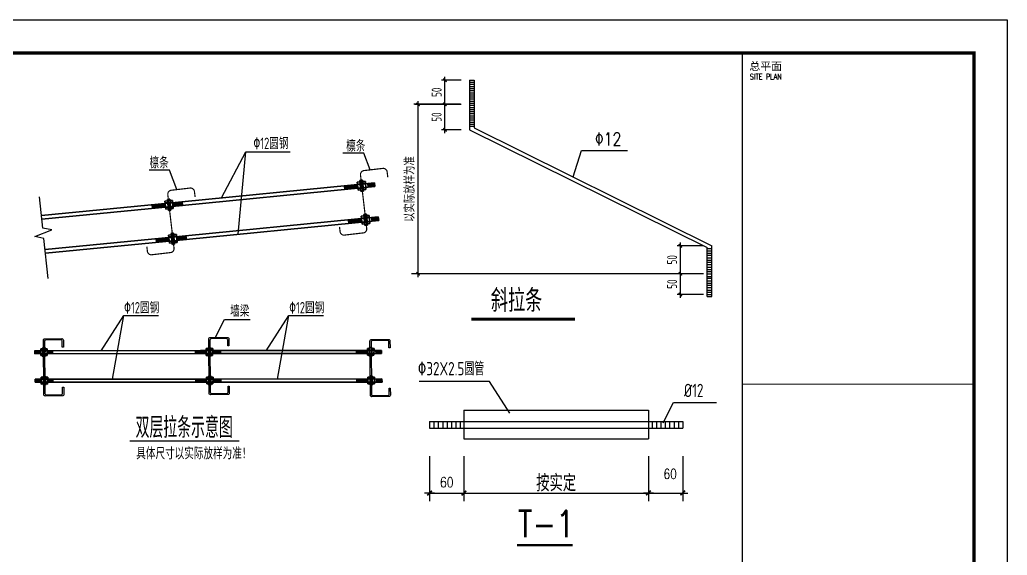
# Model space of a CAD drawing. Header units: millimetres. Extents: x 6950065 to 7140129, y 16284814 to 19754034.
# Drawn here: x 7054836 to 7084660, y 17779332 to 17795500 of the extents above; entities that cross this region are included whole.
import ezdxf

# ---------------------------------------------------------------- set-up
doc = ezdxf.new("R2010")
doc.units = ezdxf.units.MM
doc.header["$LTSCALE"] = 1500
doc.header["$MEASUREMENT"] = 0
doc.layers.get('Defpoints').update_dxf_attribs({"color": 1})
for name, color, linetype in [('1', 7, 'Continuous'), ('C型钢', 6, 'Continuous'), ('PT', 4, 'Continuous'), ('PUB_DIM', 161, 'Continuous'), ('PUB_TEXT', 7, 'Continuous'), ('PUB_TEXT @ 1', 7, 'Continuous'), ('TEXT', 7, 'Continuous'), ('THIN', 7, 'Continuous'), ('TK', 4, 'Continuous'), ('WINDOW', 140, 'Continuous'), ('XIANGTU', 7, 'Continuous'), ('图层1', 8, 'Continuous')]:
    doc.layers.add(name, color=color, linetype=linetype)
doc.layers.add('15', color=3, linetype='Continuous', lineweight=35)
doc.styles.add('_HZDX', font='txt.shx', dxfattribs={"width": 0.8, "bigfont": 'HZDX.shx'})
doc.styles.add('_HZTXT', font='txt.shx', dxfattribs={"width": 0.8, "bigfont": 'hztxt.shx'})
doc.styles.add('ROMANS', font='romans', dxfattribs={"width": 0.65, "height": 231.275})
doc.styles.add('TSSD_Dimension', font='Tssdeng.shx', dxfattribs={"width": 0.7, "bigfont": 'hztxt.shx'})
doc.styles.add('TSSD_Label', font='Tssdeng.shx', dxfattribs={"width": 0.7, "bigfont": 'hztxt.shx'})
doc.styles.add('TSSD_REIN', font='tssdeng.shx', dxfattribs={"width": 0.7, "bigfont": 'tssdchn.shx'})
doc.styles.add('图签宋体', font='', dxfattribs={"height": 300})
doc.styles.get('图签宋体').set_extended_font_data('NSimSun')
doc.dimstyles.new('TSSD_20_100', dxfattribs={"dimtxt": 300, "dimasz": 100, "dimexe": 100, "dimexo": 250, "dimgap": 100, "dimtad": 1, "dimdec": 0, "dimlfac": 0.2, "dimzin": 0, "dimdsep": 46, "dimtxsty": 'TSSD_Dimension', "dimblk": 'ARCHTICK', "dimcen": 0, "dimdle": 100, "dimclrt": 7, "dimadec": 0, "dimazin": 0, "dimtfac": 1, "dimtdec": 0, "dimtix": 1, "dimtmove": 2, "dimatfit": 3, "dimfxl": 0, "dimtolj": 1, "dimtzin": 0, "dimarcsym": 0})

# ---------------------------------------------------------------- blocks, each defined once
blk = doc.blocks.new('_ArchTick')
at = {"color": 0, "linetype": 'ByBlock', "const_width": 0.4}
blk.add_lwpolyline([(-0.5, -0.5), (0.5, 0.5)], dxfattribs=at)
blk = doc.blocks.new('*D1106')
at = {"layer": 'Defpoints', "color": 0}
for p in [(7067677, 17793678), (7068419, 17793678), (7068419, 17792946)]:
    blk.add_point(p, dxfattribs=at)
at = {"layer": 'PUB_DIM', "color": 0, "lineweight": -2}
for p, q in [((7068169, 17793678), (7067577, 17793678)), ((7067677, 17792846), (7067677, 17793778)), ((7068169, 17792946), (7067577, 17792946))]:
    blk.add_line(p, q, dxfattribs=at)
at = {"layer": 'PUB_DIM', "color": 0, "lineweight": -2, "xscale": 100, "yscale": 100, "zscale": 100}
for p, rotation in [((7067677, 17793678), 90), ((7067677, 17792946), 270)]:
    blk.add_blockref('_ArchTick', p, dxfattribs=dict(at, rotation=rotation))
at = {"layer": 'PUB_DIM', "color": 7, "insert": (7067427, 17793312), "char_height": 300, "attachment_point": 5, "rotation": 90, "style": 'TSSD_Dimension'}
blk.add_mtext('\\A1;50', dxfattribs=at)
blk = doc.blocks.new('*D1107')
at = {"layer": 'Defpoints', "color": 0}
for p in [(7067677, 17792946), (7068419, 17792946), (7068419, 17792178)]:
    blk.add_point(p, dxfattribs=at)
at = {"layer": 'PUB_DIM', "color": 0, "lineweight": -2}
for p, q in [((7067677, 17792078), (7067677, 17793046)), ((7068169, 17792946), (7067577, 17792946)), ((7068169, 17792178), (7067577, 17792178))]:
    blk.add_line(p, q, dxfattribs=at)
at = {"layer": 'PUB_DIM', "color": 0, "lineweight": -2, "xscale": 100, "yscale": 100, "zscale": 100}
for p, rotation in [((7067677, 17792946), 90), ((7067677, 17792178), 270)]:
    blk.add_blockref('_ArchTick', p, dxfattribs=dict(at, rotation=rotation))
at = {"layer": 'PUB_DIM', "color": 7, "insert": (7067427, 17792562), "char_height": 300, "attachment_point": 5, "rotation": 90, "style": 'TSSD_Dimension'}
blk.add_mtext('\\A1;50', dxfattribs=at)
blk = doc.blocks.new('*D1108')
at = {"layer": 'Defpoints', "color": 0}
for p in [(7074788, 17788674), (7075739, 17788674), (7075739, 17787831)]:
    blk.add_point(p, dxfattribs=at)
at = {"layer": 'PUB_DIM', "color": 0, "lineweight": -2}
for p, q in [((7075489, 17788674), (7074688, 17788674)), ((7074788, 17787731), (7074788, 17788774)), ((7075489, 17787831), (7074688, 17787831))]:
    blk.add_line(p, q, dxfattribs=at)
at = {"layer": 'PUB_DIM', "color": 0, "lineweight": -2, "xscale": 100, "yscale": 100, "zscale": 100}
for p, rotation in [((7074788, 17788674), 90), ((7074788, 17787831), 270)]:
    blk.add_blockref('_ArchTick', p, dxfattribs=dict(at, rotation=rotation))
at = {"layer": 'PUB_DIM', "color": 7, "insert": (7074538, 17788253), "char_height": 300, "attachment_point": 5, "rotation": 90, "style": 'TSSD_Dimension'}
blk.add_mtext('\\A1;50', dxfattribs=at)
blk = doc.blocks.new('*D1109')
at = {"layer": 'Defpoints', "color": 0}
for p in [(7074788, 17787831), (7075739, 17787831), (7075739, 17787205)]:
    blk.add_point(p, dxfattribs=at)
at = {"layer": 'PUB_DIM', "color": 0, "lineweight": -2}
for p, q in [((7074788, 17787105), (7074788, 17787931)), ((7075489, 17787831), (7074688, 17787831)), ((7075489, 17787205), (7074688, 17787205))]:
    blk.add_line(p, q, dxfattribs=at)
at = {"layer": 'PUB_DIM', "color": 0, "lineweight": -2, "xscale": 100, "yscale": 100, "zscale": 100}
for p, rotation in [((7074788, 17787831), 90), ((7074788, 17787205), 270)]:
    blk.add_blockref('_ArchTick', p, dxfattribs=dict(at, rotation=rotation))
at = {"layer": 'PUB_DIM', "color": 7, "insert": (7074538, 17787518), "char_height": 300, "attachment_point": 5, "rotation": 90, "style": 'TSSD_Dimension'}
blk.add_mtext('\\A1;50', dxfattribs=at)
blk = doc.blocks.new('*D1110')
at = {"layer": 'Defpoints', "color": 0}
for p in [(7066865, 17792946), (7067837, 17792946), (7067837, 17787831)]:
    blk.add_point(p, dxfattribs=at)
at = {"layer": 'PUB_DIM', "color": 0, "lineweight": -2}
for p, q in [((7066865, 17787731), (7066865, 17793046)), ((7067587, 17792946), (7066765, 17792946)), ((7067587, 17787831), (7066765, 17787831))]:
    blk.add_line(p, q, dxfattribs=at)
at = {"layer": 'PUB_DIM', "color": 0, "lineweight": -2, "xscale": 100, "yscale": 100, "zscale": 100}
for p, rotation in [((7066865, 17792946), 90), ((7066865, 17787831), 270)]:
    blk.add_blockref('_ArchTick', p, dxfattribs=dict(at, rotation=rotation))
at = {"layer": 'PUB_DIM', "color": 7, "insert": (7066614, 17790389), "char_height": 300, "attachment_point": 5, "rotation": 90, "style": 'TSSD_Dimension'}
blk.add_mtext('\\A1;以实际放样为准', dxfattribs=at)
blk = doc.blocks.new('A$C00360C84')
at = {"layer": 'WINDOW'}
blk.add_lwpolyline([(177.9, 74.9), (183.8, 25.3, -0.414214), (175.1, 14.2), (55.9, 0, -0.414214), (44.8, 8.8), (0, 386.1, -0.414214), (8.8, 397.2), (127.9, 411.4, -0.414214), (139, 402.6), (144.9, 353), (137, 352), (132, 393.7, 0.414214), (120.9, 402.5), (17.6, 390.2, 0.414214), (8.9, 379.1), (51.8, 17.6, 0.414214), (62.9, 8.9), (166.2, 21.2, 0.414214), (175, 32.3), (170, 74)], format="xyb", close=True, dxfattribs=at)
blk = doc.blocks.new('_DIMX')
blk.add_line((-150, 0), (150, 0))
at = {"const_width": 50}
blk.add_lwpolyline([(-70, -70), (70, 70)], dxfattribs=at)
blk = doc.blocks.new('Q3423Q42423423423')
at = {"linetype": 'Continuous'}
for p, q in [((1609839, 145654), (1610298, 146582)), ((1600858, 146235), (1609172, 146235)), ((1600858, 146235), (1600858, 144944)), ((1609172, 146235), (1609172, 144944)), ((1599310, 145728), (1610722, 145728)), ((1599310, 145728), (1599310, 145419)), ((1599507, 145728), (1599507, 145419)), ((1599704, 145728), (1599704, 145419)), ((1599901, 145728), (1599901, 145419)), ((1600098, 145728), (1600098, 145419)), ((1600295, 145728), (1600295, 145419)), ((1600492, 145728), (1600492, 145419)), ((1600689, 145728), (1600689, 145419)), ((1609343, 145728), (1609343, 145419)), ((1609540, 145728), (1609540, 145419)), ((1609737, 145728), (1609737, 145419)), ((1609934, 145728), (1609934, 145419)), ((1610131, 145728), (1610131, 145419)), ((1610328, 145728), (1610328, 145419)), ((1610525, 145728), (1610525, 145419)), ((1610722, 145728), (1610722, 145419)), ((1599310, 145419), (1610722, 145419)), ((1600858, 144944), (1609172, 144944))]:
    blk.add_line(p, q, dxfattribs=at)
at = {"layer": '1', "color": 7, "linetype": 'Continuous', "const_width": 112}
blk.add_lwpolyline([(1603253, 140149), (1605757, 140149)], dxfattribs=at)
at = {"layer": 'PUB_DIM'}
for p, q in [((1599310, 144162), (1599310, 142123)), ((1600859, 144162), (1600859, 142123)), ((1600859, 144162), (1600859, 142123)), ((1609172, 144162), (1609172, 142123)), ((1609172, 144162), (1609172, 142123)), ((1610722, 144162), (1610722, 142123)), ((1599311, 142498), (1600857, 142498)), ((1600859, 142498), (1609172, 142498)), ((1609174, 142498), (1610720, 142498))]:
    blk.add_line(p, q, dxfattribs=at)
at = {"layer": 'PUB_TEXT', "linetype": 'Continuous'}
blk.add_line((1610298, 146582), (1612249, 146582), dxfattribs=at)
at = {"layer": '图层1', "color": 2}
for p, q in [((1602011, 147523), (1598838, 147523)), ((1602922, 146092), (1602011, 147523))]:
    blk.add_line(p, q, dxfattribs=at)
at = {"layer": 'PUB_DIM', "rotation": 180}
for name, p, xscale, yscale, zscale in [('_DIMX', (1599310, 142498), 1.5, 1.5, 1.5), ('_ArchTick', (1600859, 142498), 150, 150, 150), ('_DIMX', (1609172, 142498), 1.5, 1.5, 1.5)]:
    blk.add_blockref(name, p, dxfattribs=dict(at, xscale=xscale, yscale=yscale, zscale=zscale))
at = {"layer": 'PUB_DIM'}
for name, p, xscale, yscale, zscale in [('_DIMX', (1600859, 142498), 1.5, 1.5, 1.5), ('_ArchTick', (1609172, 142498), 150, 150, 150), ('_DIMX', (1610722, 142498), 1.5, 1.5, 1.5)]:
    blk.add_blockref(name, p, dxfattribs=dict(at, xscale=xscale, yscale=yscale, zscale=zscale))
at = {"layer": '1', "color": 7, "linetype": 'Continuous', "style": '_HZDX', "width": 0.8}
blk.add_text('T-1', height=1200, dxfattribs=at).set_placement((1603287, 140506))
at = {"layer": 'PUB_DIM', "color": 7, "attachment_point": 5, "style": '_HZTXT'}
for s, insert, char_height in [('\\A1;按实定', (1605016, 142948), 750), ('\\A1;60', (1610154, 143358), 450), ('\\A1;60', (1600084, 142980), 450)]:
    blk.add_mtext(s, dxfattribs=dict(at, insert=insert, char_height=char_height))
at = {"layer": 'PUB_TEXT @ 1', "style": 'TSSD_Label', "width": 0.75}
for s, p in [('\x8232X2.5圆管', (1598777, 147802)), ('%%C12', (1610775, 146820))]:
    blk.add_text(s, height=600, dxfattribs=at).set_placement(p)
blk = doc.blocks.new('GeYuanFrame_76101748', base_point=(20.09, 4.53))
at = {"layer": 'TK'}
blk.add_lwpolyline([(20.09, 4.53), (20.09, 598.53), (861.09, 598.53), (861.09, 4.53)], close=True, dxfattribs=at)
at = {"layer": 'TK', "const_width": 1}
blk.add_lwpolyline([(45.09, 588.53), (851.09, 588.53), (851.09, 14.53), (45.09, 14.53)], close=True, dxfattribs=at)
at = {"layer": 'TK'}
for points, const_width in [([(781.09, 588.53), (781.09, 14.53)], 0.4), ([(781.09, 488.5), (851.09, 488.5)], 0.35)]:
    blk.add_lwpolyline(points, dxfattribs=dict(at, const_width=const_width))
at = {"layer": 'TK', "style": '图签宋体'}
blk.add_text('总平面', height=2.4, dxfattribs=at).set_placement((783.23, 583.28))
at = {"layer": 'TK', "style": 'ROMANS', "width": 0.76}
blk.add_text('SITE PLAN', height=1.697, dxfattribs=at).set_placement((783.35, 580.49))

msp = doc.modelspace()

# ---------------------------------------------------------------- linework, layer by layer
for p, q in [((7068419.1, 17793677.7), (7068419.1, 17792177.7)), ((7068419.1, 17793677.7), (7068559, 17793677.7)), ((7068419.1, 17793614.5), (7068559, 17793614.5)), ((7068419.1, 17793614.5), (7068559, 17793614.5)), ((7068559, 17793677.7), (7068559, 17792237.6)), ((7068419.1, 17793551.2), (7068559, 17793551.2)), ((7068419.1, 17793551.2), (7068559, 17793551.2)), ((7068419.1, 17793488), (7068559, 17793488)), ((7068419.1, 17793488), (7068559, 17793488)), ((7068419.1, 17793424.7), (7068559, 17793424.7)), ((7068419.1, 17793424.7), (7068559, 17793424.7)), ((7068419.1, 17793361.4), (7068559, 17793361.4)), ((7068419.1, 17793361.4), (7068559, 17793361.4)), ((7068419.1, 17793298.2), (7068559, 17793298.2)), ((7068419.1, 17793298.2), (7068559, 17793298.2)), ((7068419.1, 17793234.9), (7068559, 17793234.9)), ((7068419.1, 17793234.9), (7068559, 17793234.9)), ((7068419.1, 17793171.6), (7068559, 17793171.6)), ((7068419.1, 17793171.6), (7068559, 17793171.6)), ((7068419.1, 17793108.4), (7068559, 17793108.4)), ((7068419.1, 17793108.4), (7068559, 17793108.4)), ((7068419.1, 17793108.4), (7068559, 17793108.4)), ((7068419.1, 17793108.4), (7068559, 17793108.4)), ((7068419.1, 17793045.1), (7068559, 17793045.1)), ((7068419.1, 17793045.1), (7068559, 17793045.1)), ((7068419.1, 17793045.1), (7068559, 17793045.1)), ((7068419.1, 17793045.1), (7068559, 17793045.1)), ((7068419.1, 17792981.9), (7068559, 17792981.9)), ((7068419.1, 17792981.9), (7068559, 17792981.9)), ((7068419.1, 17792981.9), (7068559, 17792981.9)), ((7068419.1, 17792981.9), (7068559, 17792981.9)), ((7068419.1, 17792918.6), (7068559, 17792918.6)), ((7068419.1, 17792918.6), (7068559, 17792918.6)), ((7068419.1, 17792918.6), (7068559, 17792918.6)), ((7068419.1, 17792918.6), (7068559, 17792918.6)), ((7068419.1, 17792855.3), (7068559, 17792855.3)), ((7068419.1, 17792855.3), (7068559, 17792855.3)), ((7068419.1, 17792855.3), (7068559, 17792855.3)), ((7068419.1, 17792855.3), (7068559, 17792855.3)), ((7068419.1, 17792792.1), (7068559, 17792792.1)), ((7068419.1, 17792792.1), (7068559, 17792792.1)), ((7068419.1, 17792792.1), (7068559, 17792792.1)), ((7068419.1, 17792792.1), (7068559, 17792792.1)), ((7068419.1, 17792728.8), (7068559, 17792728.8)), ((7068419.1, 17792728.8), (7068559, 17792728.8)), ((7068419.1, 17792728.8), (7068559, 17792728.8)), ((7068419.1, 17792728.8), (7068559, 17792728.8)), ((7068419.1, 17792665.5), (7068559, 17792665.5)), ((7068419.1, 17792665.5), (7068559, 17792665.5)), ((7068419.1, 17792665.5), (7068559, 17792665.5)), ((7068419.1, 17792602.3), (7068559, 17792602.3)), ((7068419.1, 17792602.3), (7068559, 17792602.3)), ((7068419.1, 17792539), (7068559, 17792539)), ((7068419.1, 17792539), (7068559, 17792539)), ((7068419.1, 17792475.8), (7068559, 17792475.8)), ((7068419.1, 17792475.8), (7068559, 17792475.8)), ((7068419.1, 17792475.8), (7068559, 17792475.8)), ((7068419.1, 17792475.8), (7068559, 17792475.8)), ((7068419.1, 17792475.8), (7068559, 17792475.8)), ((7068419.1, 17792412.5), (7068559, 17792412.5)), ((7068419.1, 17792412.5), (7068559, 17792412.5)), ((7068419.1, 17792412.5), (7068559, 17792412.5)), ((7068419.1, 17792349.2), (7068559, 17792349.2)), ((7068419.1, 17792349.2), (7068559, 17792349.2)), ((7068419.1, 17792286), (7068559, 17792286)), ((7068419.1, 17792286), (7068559, 17792286)), ((7068419.1, 17792177.7), (7075600.5, 17788619.6)), ((7068559, 17792237.6), (7075739.4, 17788673.8)), ((7071545.8, 17790755.1), (7071798.2, 17791554.8)), ((7071798.2, 17791554.8), (7073191.2, 17791554.8)), ((7075600.5, 17787145.9), (7075600.5, 17788619.6)), ((7075600.5, 17788597.3), (7075739.4, 17788597.3)), ((7075600.5, 17788523.1), (7075739.4, 17788523.1)), ((7075600.5, 17788523.1), (7075739.4, 17788523.1)), ((7075739.4, 17787145.9), (7075739.4, 17788673.8)), ((7075600.5, 17788448.8), (7075739.4, 17788448.8)), ((7075600.5, 17788389.9), (7075739.4, 17788389.9)), ((7075600.5, 17788389.9), (7075739.4, 17788389.9)), ((7075600.5, 17788315.7), (7075739.4, 17788315.7)), ((7075600.5, 17788315.7), (7075739.4, 17788315.7)), ((7075600.5, 17788315.7), (7075739.4, 17788315.7)), ((7075600.5, 17788241.5), (7075739.4, 17788241.5)), ((7075600.5, 17788182.6), (7075739.4, 17788182.6)), ((7075600.5, 17788182.6), (7075739.4, 17788182.6)), ((7075600.5, 17788108.4), (7075739.4, 17788108.4)), ((7075600.5, 17788108.4), (7075739.4, 17788108.4)), ((7075600.5, 17788034.2), (7075739.4, 17788034.2)), ((7075600.5, 17788034.2), (7075739.4, 17788034.2)), ((7075600.5, 17787959.9), (7075739.4, 17787959.9)), ((7075600.5, 17787901), (7075739.4, 17787901)), ((7075600.5, 17787901), (7075739.4, 17787901)), ((7075600.5, 17787826.8), (7075739.4, 17787826.8)), ((7075600.5, 17787826.8), (7075739.4, 17787826.8)), ((7075600.5, 17787752.6), (7075739.4, 17787752.6)), ((7075600.5, 17787693.7), (7075739.4, 17787693.7)), ((7075600.5, 17787693.7), (7075739.4, 17787693.7)), ((7075600.5, 17787619.5), (7075739.4, 17787619.5)), ((7075600.5, 17787619.5), (7075739.4, 17787619.5)), ((7075600.5, 17787545.2), (7075739.4, 17787545.2)), ((7075600.5, 17787486.4), (7075739.4, 17787486.4)), ((7075600.5, 17787486.4), (7075739.4, 17787486.4)), ((7075600.5, 17787412.1), (7075739.4, 17787412.1)), ((7075600.5, 17787412.1), (7075739.4, 17787412.1)), ((7075600.5, 17787337.9), (7075739.4, 17787337.9)), ((7075600.5, 17787279), (7075739.4, 17787279)), ((7075600.5, 17787279), (7075739.4, 17787279)), ((7075600.5, 17787204.8), (7075739.4, 17787204.8)), ((7075600.5, 17787145.9), (7075739.4, 17787145.9))]:
    msp.add_line(p, q)
at = {"const_width": 97.2}
msp.add_lwpolyline([(7068475.3, 17786460.3), (7071600.7, 17786460.3)], dxfattribs=at)
at = {"layer": '15'}
for p, q in [((7065029.8, 17790595.8), (7065112, 17790606.1)), ((7065029.8, 17790595.8), (7065060.3, 17790351.9)), ((7065108, 17790646.7), (7065140.1, 17790650.7)), ((7065108, 17790646.7), (7065140.9, 17790317.2)), ((7065188.9, 17790654.4), (7065167.7, 17790652.9)), ((7065188.9, 17790654.4), (7065220.8, 17790324.9)), ((7065275.5, 17790619.7), (7065192.8, 17790613.8)), ((7065275.5, 17790619.7), (7065293.1, 17790374.6)), ((7059016.5, 17789934.3), (7065549.6, 17790577)), ((7059028.4, 17789823.7), (7065561.5, 17790466.4)), ((7064646.4, 17790488.1), (7064658.3, 17790377.6)), ((7064672.9, 17790491), (7064684.8, 17790380.4)), ((7064699.3, 17790493.8), (7064711.3, 17790383.3)), ((7064725.8, 17790496.7), (7064737.8, 17790386.1)), ((7064752.3, 17790499.5), (7064764.2, 17790389)), ((7064778.8, 17790502.4), (7064790.7, 17790391.9)), ((7064805.3, 17790505.3), (7064817.2, 17790394.7)), ((7064831.7, 17790508.1), (7064843.7, 17790397.6)), ((7064858.2, 17790511), (7064870.1, 17790400.4)), ((7064884.7, 17790513.8), (7064896.6, 17790403.3)), ((7064918.3, 17790513.3), (7064930.2, 17790402.7)), ((7064944.7, 17790516.1), (7064956.7, 17790405.6)), ((7064971.2, 17790519), (7064983.2, 17790408.5)), ((7064997.7, 17790521.8), (7065009.6, 17790411.3)), ((7065024.2, 17790524.7), (7065036.1, 17790414.2)), ((7065036.9, 17790538.9), (7065117.7, 17790549)), ((7065054.1, 17790401.4), (7065131.5, 17790411)), ((7065060.3, 17790351.9), (7065136.5, 17790361.4)), ((7065140.9, 17790317.2), (7065167.8, 17790320.6)), ((7065279.7, 17790562.6), (7065198.4, 17790556.7)), ((7065220.8, 17790324.9), (7065200.1, 17790323.4)), ((7065289.5, 17790424.3), (7065211.7, 17790418.7)), ((7065293.1, 17790374.6), (7065216.5, 17790369.1)), ((7065347.9, 17790557), (7065359.9, 17790446.4)), ((7065374.4, 17790559.8), (7065386.3, 17790449.3)), ((7065400.9, 17790562.7), (7065412.8, 17790452.1)), ((7065427.3, 17790565.5), (7065439.3, 17790455)), ((7065453.8, 17790568.4), (7065465.8, 17790457.9)), ((7065480.3, 17790571.2), (7065492.2, 17790460.7)), ((7065503.2, 17790571.2), (7065515.1, 17790460.6)), ((7065529.6, 17790574), (7065541.6, 17790463.5)), ((7065549.6, 17790577), (7065561.5, 17790466.4)), ((7055490.2, 17789586.1), (7059740.7, 17790005.8)), ((7059215.9, 17790024), (7059298, 17790034.3)), ((7059215.9, 17790024), (7059298, 17790034.3)), ((7059215.9, 17790024), (7059246.3, 17789780.1)), ((7059215.9, 17790024), (7059246.3, 17789780.1)), ((7059294, 17790074.9), (7059318.4, 17790077.9)), ((7059294, 17790074.9), (7059318.4, 17790077.9)), ((7059294, 17790074.9), (7059326.9, 17789745.5)), ((7059294, 17790074.9), (7059326.9, 17789745.5)), ((7059366.9, 17790082.2), (7059345.8, 17790080.7)), ((7059366.9, 17790082.2), (7059345.8, 17790080.7)), ((7059366.9, 17790082.2), (7059398.9, 17789752.7)), ((7059366.9, 17790082.2), (7059398.9, 17789752.7)), ((7059453.5, 17790047.6), (7059370.9, 17790041.6)), ((7059453.5, 17790047.6), (7059370.9, 17790041.6)), ((7059453.5, 17790047.6), (7059471.1, 17789802.4)), ((7059453.5, 17790047.6), (7059471.1, 17789802.4)), ((7059618.5, 17789994.4), (7059630.4, 17789883.9)), ((7059626, 17789994), (7059638, 17789883.4)), ((7059645, 17789997.2), (7059656.9, 17789886.7)), ((7059652.5, 17789996.8), (7059664.4, 17789886.3)), ((7059671.5, 17790000.1), (7059683.4, 17789889.6)), ((7059694.3, 17790000), (7059706.3, 17789889.5)), ((7059720.8, 17790002.9), (7059732.7, 17789892.4)), ((7059740.7, 17790005.8), (7059752.7, 17789895.3)), ((7055502.4, 17789475.6), (7059752.7, 17789895.3)), ((7058837.6, 17789917), (7058849.5, 17789806.4)), ((7058864, 17789919.8), (7058876, 17789809.3)), ((7058890.5, 17789922.7), (7058902.4, 17789812.1)), ((7058917, 17789925.5), (7058928.9, 17789815)), ((7058943.5, 17789928.4), (7058955.4, 17789817.9)), ((7058969.9, 17789931.3), (7058981.9, 17789820.7)), ((7058996.4, 17789934.1), (7059008.4, 17789823.6)), ((7059016.5, 17789934.3), (7059028.4, 17789823.7)), ((7059022.9, 17789937), (7059034.8, 17789826.4)), ((7059043, 17789937.1), (7059054.9, 17789826.6)), ((7059049.4, 17789939.8), (7059061.3, 17789829.3)), ((7059069.4, 17789940), (7059081.4, 17789829.4)), ((7059075.8, 17789942.7), (7059087.8, 17789832.2)), ((7059095.9, 17789942.8), (7059107.9, 17789832.3)), ((7059109.4, 17789942.1), (7059121.4, 17789831.6)), ((7059122.4, 17789945.7), (7059134.3, 17789835.2)), ((7059135.9, 17789945), (7059147.8, 17789834.5)), ((7059148.9, 17789948.6), (7059160.8, 17789838)), ((7059162.4, 17789947.8), (7059174.3, 17789837.3)), ((7059175.3, 17789951.4), (7059187.3, 17789840.9)), ((7059188.9, 17789950.7), (7059200.8, 17789840.2)), ((7059201.8, 17789954.3), (7059213.8, 17789843.7)), ((7059215.3, 17789953.6), (7059227.3, 17789843)), ((7059222.9, 17789967.1), (7059303.7, 17789977.2)), ((7059228, 17789967.8), (7059308.9, 17789977.9)), ((7059240.2, 17789829.6), (7059317.5, 17789839.2)), ((7059240.2, 17789829.6), (7059317.5, 17789839.2)), ((7059246.3, 17789780.1), (7059322.5, 17789789.6)), ((7059246.3, 17789780.1), (7059322.5, 17789789.6)), ((7059326.9, 17789745.5), (7059347.5, 17789748)), ((7059332, 17789746.1), (7059352.6, 17789748.7)), ((7059457.7, 17789990.4), (7059376.4, 17789984.6)), ((7059457.7, 17789990.4), (7059376.4, 17789984.6)), ((7059398.9, 17789752.7), (7059378.2, 17789751.2)), ((7059398.9, 17789752.7), (7059378.2, 17789751.2)), ((7059467.6, 17789852.1), (7059389.8, 17789846.5)), ((7059467.6, 17789852.1), (7059389.8, 17789846.5)), ((7059471.1, 17789802.4), (7059394.6, 17789796.9)), ((7059471.1, 17789802.4), (7059394.6, 17789796.9)), ((7059493.7, 17789979.7), (7059505.6, 17789869.1)), ((7059520.1, 17789982.5), (7059532.1, 17789872)), ((7059539.1, 17789985.8), (7059551, 17789875.3)), ((7059546.6, 17789985.4), (7059558.5, 17789874.8)), ((7059565.6, 17789988.7), (7059577.5, 17789878.1)), ((7059573.1, 17789988.2), (7059585, 17789877.7)), ((7059592, 17789991.5), (7059604, 17789881)), ((7059599.6, 17789991.1), (7059611.5, 17789880.6)), ((7059132.1, 17788907.9), (7065665.2, 17789550.6)), ((7059144.1, 17788797.4), (7065677.2, 17789440.1)), ((7064762.1, 17789461.8), (7064774, 17789351.3)), ((7064788.5, 17789464.7), (7064800.5, 17789354.1)), ((7064815, 17789467.5), (7064826.9, 17789357)), ((7064841.5, 17789470.4), (7064853.4, 17789359.8)), ((7064868, 17789473.2), (7064879.9, 17789362.7)), ((7064894.4, 17789476.1), (7064906.4, 17789365.6)), ((7064920.9, 17789479), (7064932.8, 17789368.4)), ((7064947.4, 17789481.8), (7064959.3, 17789371.3)), ((7064973.9, 17789484.7), (7064985.8, 17789374.1)), ((7065000.3, 17789487.5), (7065012.3, 17789377)), ((7065033.9, 17789487), (7065045.9, 17789376.4)), ((7065060.4, 17789489.8), (7065072.3, 17789379.3)), ((7065086.9, 17789492.7), (7065098.8, 17789382.1)), ((7065113.4, 17789495.5), (7065125.3, 17789385)), ((7065139.8, 17789498.4), (7065151.8, 17789387.9)), ((7065145.5, 17789569.5), (7065227.7, 17789579.7)), ((7065145.5, 17789569.5), (7065176, 17789325.6)), ((7065152.5, 17789512.6), (7065233.4, 17789522.7)), ((7065223.6, 17789620.3), (7065255.7, 17789624.3)), ((7065223.6, 17789620.3), (7065256.5, 17789290.9)), ((7065304.6, 17789628.1), (7065283.4, 17789626.6)), ((7065304.6, 17789628.1), (7065336.5, 17789298.6)), ((7065391.1, 17789593.4), (7065308.5, 17789587.5)), ((7065395.3, 17789536.3), (7065314, 17789530.4)), ((7065405.2, 17789398), (7065327.4, 17789392.4)), ((7065391.1, 17789593.4), (7065408.7, 17789348.3)), ((7065463.6, 17789530.6), (7065475.5, 17789420.1)), ((7065490, 17789533.5), (7065502, 17789423)), ((7065516.5, 17789536.4), (7065528.5, 17789425.8)), ((7065543, 17789539.2), (7065554.9, 17789428.7)), ((7065569.5, 17789542.1), (7065581.4, 17789431.5)), ((7065595.9, 17789544.9), (7065607.9, 17789434.4)), ((7065618.8, 17789544.9), (7065630.8, 17789434.3)), ((7065645.3, 17789547.7), (7065657.2, 17789437.2)), ((7065665.2, 17789550.6), (7065677.2, 17789440.1)), ((7065169.8, 17789375), (7065247.2, 17789384.7)), ((7065176, 17789325.6), (7065252.1, 17789335.1)), ((7065256.5, 17789290.9), (7065283.5, 17789294.3)), ((7065336.5, 17789298.6), (7065315.8, 17789297.1)), ((7065408.7, 17789348.3), (7065332.2, 17789342.8)), ((7055604.1, 17788559.6), (7059856.4, 17788979.5)), ((7055616.4, 17788449.1), (7059868.3, 17788869)), ((7058953.2, 17788890.7), (7058965.2, 17788780.1)), ((7058979.7, 17788893.5), (7058991.6, 17788783)), ((7059006.2, 17788896.4), (7059018.1, 17788785.8)), ((7059032.6, 17788899.2), (7059044.6, 17788788.7)), ((7059059.1, 17788902.1), (7059071.1, 17788791.6)), ((7059085.6, 17788905), (7059097.5, 17788794.4)), ((7059112.1, 17788907.8), (7059124, 17788797.3)), ((7059132.1, 17788907.9), (7059144.1, 17788797.4)), ((7059138.5, 17788910.7), (7059150.5, 17788800.1)), ((7059158.6, 17788910.8), (7059170.6, 17788800.3)), ((7059165, 17788913.5), (7059177, 17788803)), ((7059185.1, 17788913.7), (7059197, 17788803.1)), ((7059191.5, 17788916.4), (7059203.4, 17788805.9)), ((7059211.6, 17788916.5), (7059223.5, 17788806)), ((7059225.1, 17788915.8), (7059237, 17788805.3)), ((7059238, 17788919.4), (7059250, 17788808.8)), ((7059251.6, 17788918.7), (7059263.5, 17788808.1)), ((7059264.5, 17788922.2), (7059276.5, 17788811.7)), ((7059278, 17788921.5), (7059290, 17788811)), ((7059291, 17788925.1), (7059302.9, 17788814.6)), ((7059304.5, 17788924.4), (7059316.5, 17788813.9)), ((7059317.5, 17788928), (7059329.4, 17788817.4)), ((7059331, 17788927.3), (7059342.9, 17788816.7)), ((7059331.5, 17788997.7), (7059413.7, 17789008)), ((7059331.5, 17788997.7), (7059413.7, 17789008)), ((7059331.5, 17788997.7), (7059362, 17788753.8)), ((7059331.5, 17788997.7), (7059362, 17788753.8)), ((7059338.5, 17788940.8), (7059419.4, 17788950.9)), ((7059343.7, 17788941.5), (7059424.5, 17788951.6)), ((7059355.8, 17788803.3), (7059433.2, 17788812.9)), ((7059355.8, 17788803.3), (7059433.2, 17788812.9)), ((7059409.6, 17789048.6), (7059434.1, 17789051.6)), ((7059409.6, 17789048.6), (7059434.1, 17789051.6)), ((7059409.6, 17789048.6), (7059442.5, 17788719.1)), ((7059409.6, 17789048.6), (7059442.5, 17788719.1)), ((7059482.6, 17789055.9), (7059461.4, 17789054.4)), ((7059482.6, 17789055.9), (7059461.4, 17789054.4)), ((7059482.6, 17789055.9), (7059514.5, 17788726.4)), ((7059482.6, 17789055.9), (7059514.5, 17788726.4)), ((7059569.1, 17789021.3), (7059486.5, 17789015.3)), ((7059569.1, 17789021.3), (7059486.5, 17789015.3)), ((7059573.3, 17788964.1), (7059492.1, 17788958.3)), ((7059573.3, 17788964.1), (7059492.1, 17788958.3)), ((7059583.2, 17788825.8), (7059505.4, 17788820.2)), ((7059583.2, 17788825.8), (7059505.4, 17788820.2)), ((7059569.1, 17789021.3), (7059586.8, 17788776.1)), ((7059569.1, 17789021.3), (7059586.8, 17788776.1)), ((7059609.3, 17788953.4), (7059621.2, 17788842.8)), ((7059635.8, 17788956.2), (7059647.7, 17788845.7)), ((7059654.7, 17788959.5), (7059666.7, 17788849)), ((7059662.3, 17788959.1), (7059674.2, 17788848.5)), ((7059681.2, 17788962.4), (7059693.1, 17788851.8)), ((7059688.7, 17788961.9), (7059700.7, 17788851.4)), ((7059707.7, 17788965.2), (7059719.6, 17788854.7)), ((7059715.2, 17788964.8), (7059727.1, 17788854.3)), ((7059734.2, 17788968.1), (7059746.1, 17788857.5)), ((7059741.7, 17788967.7), (7059753.6, 17788857.1)), ((7059760.6, 17788970.9), (7059772.6, 17788860.4)), ((7059768.2, 17788970.5), (7059780.1, 17788860)), ((7059787.1, 17788973.8), (7059799, 17788863.3)), ((7059810, 17788973.7), (7059821.9, 17788863.2)), ((7059836.5, 17788976.6), (7059848.4, 17788866.1)), ((7059856.4, 17788979.5), (7059868.3, 17788869)), ((7059362, 17788753.8), (7059438.1, 17788763.3)), ((7059362, 17788753.8), (7059438.1, 17788763.3)), ((7059442.5, 17788719.1), (7059463.1, 17788721.7)), ((7059447.7, 17788719.8), (7059468.3, 17788722.4)), ((7059514.5, 17788726.4), (7059493.8, 17788724.9)), ((7059514.5, 17788726.4), (7059493.8, 17788724.9)), ((7059586.8, 17788776.1), (7059510.2, 17788770.6)), ((7059586.8, 17788776.1), (7059510.2, 17788770.6)), ((7055468.6, 17785567.7), (7055537.6, 17785569.5)), ((7055468.6, 17785567.7), (7055474.1, 17785362.9)), ((7055469.8, 17785519.9), (7055537.7, 17785521.7)), ((7055537.5, 17785603.5), (7055558, 17785604.1)), ((7055537.5, 17785603.5), (7055538.1, 17785327.6)), ((7055598.7, 17785603.5), (7055581, 17785604)), ((7055598.7, 17785603.5), (7055598.5, 17785327.7)), ((7055666.5, 17785520), (7055598.6, 17785521.8)), ((7055667.7, 17785567.8), (7055598.7, 17785569.5)), ((7055667.7, 17785567.8), (7055662.4, 17785363)), ((7060465.3, 17785570.1), (7060534.3, 17785571.9)), ((7060465.3, 17785570.1), (7060534.3, 17785571.9)), ((7060465.3, 17785570.1), (7060470.8, 17785365.3)), ((7060465.3, 17785570.1), (7060470.8, 17785365.3)), ((7060466.5, 17785522.3), (7060534.4, 17785524.2)), ((7060470.8, 17785522.5), (7060538.7, 17785524.3)), ((7060534.2, 17785605.9), (7060554.7, 17785606.5)), ((7060534.2, 17785605.9), (7060554.7, 17785606.5)), ((7060534.2, 17785605.9), (7060534.8, 17785330.1)), ((7060534.2, 17785605.9), (7060534.8, 17785330.1)), ((7060595.3, 17785606.1), (7060577.7, 17785606.6)), ((7060595.3, 17785606.1), (7060577.7, 17785606.6)), ((7060595.3, 17785606.1), (7060595.1, 17785330.2)), ((7060595.3, 17785606.1), (7060595.1, 17785330.2)), ((7060664.3, 17785570.4), (7060595.3, 17785572.1)), ((7060664.3, 17785570.4), (7060595.3, 17785572.1)), ((7060663.2, 17785522.6), (7060595.3, 17785524.4)), ((7060663.2, 17785522.6), (7060595.3, 17785524.4)), ((7060664.3, 17785570.4), (7060659.1, 17785365.6)), ((7060664.3, 17785570.4), (7060659.1, 17785365.6)), ((7065333.7, 17785572.9), (7065402.7, 17785574.7)), ((7065333.7, 17785572.9), (7065339.2, 17785368.1)), ((7065334.9, 17785525.1), (7065402.8, 17785527)), ((7065402.6, 17785608.7), (7065429.5, 17785609.5)), ((7065402.6, 17785608.7), (7065403.2, 17785332.9)), ((7065470.4, 17785608.6), (7065452.7, 17785609.1)), ((7065470.4, 17785608.6), (7065470.1, 17785332.7)), ((7065539.3, 17785572.8), (7065470.3, 17785574.6)), ((7065538.2, 17785525.1), (7065470.3, 17785526.8)), ((7065539.3, 17785572.8), (7065534.1, 17785368.1)), ((7055291.7, 17785507), (7060899.2, 17785512.4)), ((7055291.7, 17785509.3), (7055292.6, 17785414.3)), ((7055292.6, 17785414.3), (7060900.1, 17785419.8)), ((7055313.9, 17785509.5), (7055314.8, 17785416.9)), ((7055336, 17785509.7), (7055337, 17785417.1)), ((7055358.2, 17785509.9), (7055359.2, 17785417.3)), ((7055380.4, 17785510.2), (7055381.4, 17785417.5)), ((7055402.6, 17785510.4), (7055403.6, 17785417.8)), ((7055424.8, 17785510.6), (7055425.7, 17785418)), ((7055447, 17785510.8), (7055447.9, 17785418.2)), ((7055473, 17785404.4), (7055538, 17785406.2)), ((7055474.1, 17785362.9), (7055538, 17785364.6)), ((7055538.1, 17785327.6), (7055555.4, 17785328.1)), ((7055598.5, 17785327.7), (7055581.2, 17785328.1)), ((7055663.5, 17785404.5), (7055598.5, 17785406.2)), ((7055662.4, 17785363), (7055598.5, 17785364.6)), ((7055691.1, 17785508.2), (7055692, 17785415.6)), ((7055713.3, 17785508.5), (7055714.2, 17785415.8)), ((7055735.5, 17785508.7), (7055736.4, 17785416)), ((7055757.7, 17785508.9), (7055758.6, 17785416.3)), ((7055779.9, 17785509.1), (7055780.8, 17785416.5)), ((7055802, 17785509.4), (7055803, 17785416.7)), ((7055824.2, 17785509.6), (7055825.2, 17785416.9)), ((7060142.9, 17785512), (7060143.8, 17785419.3)), ((7060165.1, 17785512.2), (7060166, 17785419.6)), ((7060187.3, 17785512.4), (7060188.2, 17785419.8)), ((7060209.5, 17785512.7), (7060210.4, 17785420)), ((7060231.6, 17785512.9), (7060232.6, 17785420.2)), ((7060253.8, 17785513.1), (7060254.8, 17785420.5)), ((7060276, 17785513.3), (7060277, 17785420.7)), ((7060292.7, 17785511.8), (7065763.2, 17785515.1)), ((7060292.7, 17785511.8), (7060293.6, 17785419.2)), ((7060293.6, 17785419.2), (7065764.1, 17785422.5)), ((7060298.2, 17785513.6), (7060299.2, 17785420.9)), ((7060314.9, 17785512), (7060315.8, 17785419.4)), ((7060320.4, 17785513.8), (7060321.3, 17785421.1)), ((7060337.1, 17785512.3), (7060338, 17785419.6)), ((7060342.6, 17785514), (7060343.5, 17785421.4)), ((7060359.3, 17785512.5), (7060360.2, 17785419.8)), ((7060370.4, 17785510.8), (7060371.3, 17785418.2)), ((7060381.4, 17785512.7), (7060382.4, 17785420.1)), ((7060392.6, 17785511), (7060393.5, 17785418.4)), ((7060403.6, 17785512.9), (7060404.6, 17785420.3)), ((7060414.8, 17785511.3), (7060415.7, 17785418.6)), ((7060425.8, 17785513.2), (7060426.8, 17785420.5)), ((7060437, 17785511.5), (7060437.9, 17785418.8)), ((7060448, 17785513.4), (7060449, 17785420.7)), ((7060459.2, 17785511.7), (7060460.1, 17785419.1)), ((7060469.7, 17785406.9), (7060534.7, 17785408.6)), ((7060469.7, 17785406.9), (7060534.7, 17785408.6)), ((7060470.8, 17785365.3), (7060534.7, 17785367)), ((7060470.8, 17785365.3), (7060534.7, 17785367)), ((7060534.8, 17785330.1), (7060552.1, 17785330.5)), ((7060539.1, 17785330.2), (7060556.4, 17785330.6)), ((7060595.1, 17785330.2), (7060577.8, 17785330.7)), ((7060595.1, 17785330.2), (7060577.8, 17785330.7)), ((7060659.1, 17785365.6), (7060595.1, 17785367.2)), ((7060659.1, 17785365.6), (7060595.1, 17785367.2)), ((7060660.1, 17785407.1), (7060595.2, 17785408.8)), ((7060660.1, 17785407.1), (7060595.2, 17785408.8)), ((7060692.1, 17785510.8), (7060693.1, 17785418.1)), ((7060714.3, 17785511), (7060715.2, 17785418.4)), ((7060730.3, 17785512.2), (7060731.2, 17785419.6)), ((7060736.5, 17785511.2), (7060737.4, 17785418.6)), ((7060752.5, 17785512.4), (7060753.4, 17785419.8)), ((7060758.7, 17785511.5), (7060759.6, 17785418.8)), ((7060774.7, 17785512.6), (7060775.6, 17785420)), ((7060780.9, 17785511.7), (7060781.8, 17785419)), ((7060796.9, 17785512.9), (7060797.8, 17785420.2)), ((7060803.1, 17785511.9), (7060804, 17785419.3)), ((7060819, 17785513.1), (7060820, 17785420.5)), ((7060825.3, 17785512.1), (7060826.2, 17785419.5)), ((7060841.2, 17785513.3), (7060842.2, 17785420.7)), ((7060860.2, 17785511.4), (7060861.1, 17785418.8)), ((7060882.4, 17785511.6), (7060883.3, 17785419)), ((7060899.2, 17785512.4), (7060900.1, 17785419.8)), ((7065006.9, 17785514.7), (7065007.9, 17785422)), ((7065029.1, 17785514.9), (7065030.1, 17785422.2)), ((7065051.3, 17785515.1), (7065052.2, 17785422.5)), ((7065073.5, 17785515.3), (7065074.4, 17785422.7)), ((7065095.7, 17785515.6), (7065096.6, 17785422.9)), ((7065117.9, 17785515.8), (7065118.8, 17785423.1)), ((7065140.1, 17785516), (7065141, 17785423.4)), ((7065162.3, 17785516.2), (7065163.2, 17785423.6)), ((7065184.4, 17785516.5), (7065185.4, 17785423.8)), ((7065206.6, 17785516.7), (7065207.6, 17785424)), ((7065234.4, 17785513.5), (7065235.4, 17785420.8)), ((7065256.6, 17785513.7), (7065257.6, 17785421.1)), ((7065278.8, 17785513.9), (7065279.8, 17785421.3)), ((7065301, 17785514.2), (7065302, 17785421.5)), ((7065323.2, 17785514.4), (7065324.1, 17785421.7)), ((7065338.1, 17785409.7), (7065403, 17785411.4)), ((7065339.2, 17785368.1), (7065403.1, 17785369.8)), ((7065403.2, 17785332.9), (7065425.8, 17785333.5)), ((7065470.1, 17785332.7), (7065452.8, 17785333.2)), ((7065534.1, 17785368.1), (7065470.1, 17785369.7)), ((7065535.1, 17785409.6), (7065470.2, 17785411.3)), ((7065594.3, 17785514.9), (7065595.3, 17785422.2)), ((7065616.5, 17785515.1), (7065617.5, 17785422.5)), ((7065638.7, 17785515.3), (7065639.6, 17785422.7)), ((7065660.9, 17785515.6), (7065661.8, 17785422.9)), ((7065683.1, 17785515.8), (7065684, 17785423.1)), ((7065705.3, 17785516), (7065706.2, 17785423.4)), ((7065724.2, 17785514.1), (7065725.2, 17785421.5)), ((7065746.4, 17785514.3), (7065747.4, 17785421.7)), ((7065763.2, 17785515.1), (7065764.1, 17785422.5)), ((7055304.4, 17784646.4), (7060911.9, 17784651.9)), ((7055304.4, 17784648.7), (7055305.3, 17784553.7)), ((7055326.6, 17784648.9), (7055327.5, 17784556.3)), ((7055348.7, 17784649.1), (7055349.7, 17784556.5)), ((7055370.9, 17784649.4), (7055371.9, 17784556.7)), ((7055393.1, 17784649.6), (7055394.1, 17784556.9)), ((7055415.3, 17784649.8), (7055416.3, 17784557.2)), ((7055437.5, 17784650), (7055438.4, 17784557.4)), ((7055459.7, 17784650.3), (7055460.6, 17784557.6)), ((7055481.3, 17784707.1), (7055550.3, 17784708.9)), ((7055481.3, 17784707.1), (7055486.8, 17784502.3)), ((7055482.5, 17784659.3), (7055550.4, 17784661.2)), ((7055550.2, 17784742.9), (7055570.7, 17784743.5)), ((7055550.2, 17784742.9), (7055550.8, 17784467.1)), ((7055611.4, 17784743), (7055593.7, 17784743.4)), ((7055611.4, 17784743), (7055611.2, 17784467.1)), ((7055679.2, 17784659.5), (7055611.3, 17784661.2)), ((7055680.4, 17784707.2), (7055611.4, 17784709)), ((7055680.4, 17784707.2), (7055675.1, 17784502.4)), ((7055703.8, 17784647.7), (7055704.7, 17784555)), ((7055726, 17784647.9), (7055726.9, 17784555.2)), ((7055748.2, 17784648.1), (7055749.1, 17784555.5)), ((7055770.4, 17784648.3), (7055771.3, 17784555.7)), ((7055792.6, 17784648.6), (7055793.5, 17784555.9)), ((7055814.7, 17784648.8), (7055815.7, 17784556.1)), ((7055836.9, 17784649), (7055837.9, 17784556.4)), ((7060155.6, 17784651.4), (7060156.5, 17784558.8)), ((7060177.8, 17784651.6), (7060178.7, 17784559)), ((7060200, 17784651.9), (7060200.9, 17784559.2)), ((7060222.2, 17784652.1), (7060223.1, 17784559.4)), ((7060244.3, 17784652.3), (7060245.3, 17784559.7)), ((7060266.5, 17784652.5), (7060267.5, 17784559.9)), ((7060288.7, 17784652.8), (7060289.7, 17784560.1)), ((7060305.4, 17784651.2), (7065775.9, 17784654.5)), ((7060305.4, 17784651.2), (7060306.3, 17784558.6)), ((7060310.9, 17784653), (7060311.9, 17784560.3)), ((7060327.6, 17784651.5), (7060328.5, 17784558.8)), ((7060333.1, 17784653.2), (7060334, 17784560.6)), ((7060349.8, 17784651.7), (7060350.7, 17784559)), ((7060355.3, 17784653.4), (7060356.2, 17784560.8)), ((7060372, 17784651.9), (7060372.9, 17784559.3)), ((7060383.1, 17784650.2), (7060384, 17784557.6)), ((7060394.1, 17784652.1), (7060395.1, 17784559.5)), ((7060405.3, 17784650.5), (7060406.2, 17784557.8)), ((7060416.3, 17784652.4), (7060417.3, 17784559.7)), ((7060427.5, 17784650.7), (7060428.4, 17784558)), ((7060438.5, 17784652.6), (7060439.5, 17784559.9)), ((7060449.7, 17784650.9), (7060450.6, 17784558.3)), ((7060460.7, 17784652.8), (7060461.7, 17784560.2)), ((7060471.9, 17784651.1), (7060472.8, 17784558.5)), ((7060478, 17784709.5), (7060547, 17784711.3)), ((7060478, 17784709.5), (7060547, 17784711.3)), ((7060478, 17784709.5), (7060483.5, 17784504.7)), ((7060478, 17784709.5), (7060483.5, 17784504.7)), ((7060479.2, 17784661.8), (7060547.1, 17784663.6)), ((7060483.6, 17784661.9), (7060551.4, 17784663.7)), ((7060546.9, 17784745.4), (7060567.4, 17784745.9)), ((7060546.9, 17784745.4), (7060567.4, 17784745.9)), ((7060546.9, 17784745.4), (7060547.5, 17784469.5)), ((7060546.9, 17784745.4), (7060547.5, 17784469.5)), ((7060608, 17784745.5), (7060590.4, 17784746)), ((7060608, 17784745.5), (7060590.4, 17784746)), ((7060608, 17784745.5), (7060607.8, 17784469.7)), ((7060608, 17784745.5), (7060607.8, 17784469.7)), ((7060677, 17784709.8), (7060608, 17784711.5)), ((7060677, 17784709.8), (7060608, 17784711.5)), ((7060675.9, 17784662), (7060608, 17784663.8)), ((7060675.9, 17784662), (7060608, 17784663.8)), ((7060677, 17784709.8), (7060671.8, 17784505)), ((7060677, 17784709.8), (7060671.8, 17784505)), ((7060704.8, 17784650.2), (7060705.8, 17784557.6)), ((7060727, 17784650.4), (7060727.9, 17784557.8)), ((7060743, 17784651.6), (7060743.9, 17784559)), ((7060749.2, 17784650.7), (7060750.1, 17784558)), ((7060765.2, 17784651.8), (7060766.1, 17784559.2)), ((7060771.4, 17784650.9), (7060772.3, 17784558.2)), ((7060787.4, 17784652.1), (7060788.3, 17784559.4)), ((7060793.6, 17784651.1), (7060794.5, 17784558.5)), ((7060809.6, 17784652.3), (7060810.5, 17784559.6)), ((7060815.8, 17784651.3), (7060816.7, 17784558.7)), ((7060831.8, 17784652.5), (7060832.7, 17784559.9)), ((7060838, 17784651.6), (7060838.9, 17784558.9)), ((7060853.9, 17784652.7), (7060854.9, 17784560.1)), ((7060872.9, 17784650.8), (7060873.8, 17784558.2)), ((7060895.1, 17784651.1), (7060896, 17784558.4)), ((7060911.9, 17784651.9), (7060912.8, 17784559.2)), ((7065019.6, 17784654.1), (7065020.6, 17784561.4)), ((7065041.8, 17784654.3), (7065042.8, 17784561.7)), ((7065064, 17784654.5), (7065064.9, 17784561.9)), ((7065086.2, 17784654.8), (7065087.1, 17784562.1)), ((7065108.4, 17784655), (7065109.3, 17784562.3)), ((7065130.6, 17784655.2), (7065131.5, 17784562.6)), ((7065152.8, 17784655.4), (7065153.7, 17784562.8)), ((7065175, 17784655.7), (7065175.9, 17784563)), ((7065197.1, 17784655.9), (7065198.1, 17784563.2)), ((7065219.3, 17784656.1), (7065220.3, 17784563.5)), ((7065247.2, 17784652.9), (7065248.1, 17784560.3)), ((7065269.3, 17784653.1), (7065270.3, 17784560.5)), ((7065291.5, 17784653.4), (7065292.5, 17784560.7)), ((7065313.7, 17784653.6), (7065314.7, 17784560.9)), ((7065335.9, 17784653.8), (7065336.9, 17784561.2)), ((7065346.4, 17784712.3), (7065415.4, 17784714.1)), ((7065346.4, 17784712.3), (7065351.9, 17784507.5)), ((7065347.6, 17784664.6), (7065415.5, 17784666.4)), ((7065415.3, 17784748.2), (7065442.2, 17784748.9)), ((7065415.3, 17784748.2), (7065415.9, 17784472.3)), ((7065483.1, 17784748), (7065465.4, 17784748.5)), ((7065483.1, 17784748), (7065482.8, 17784472.1)), ((7065552, 17784712.2), (7065483, 17784714)), ((7065550.9, 17784664.5), (7065483, 17784666.3)), ((7065552, 17784712.2), (7065546.8, 17784507.5)), ((7065607, 17784654.3), (7065608, 17784561.7)), ((7065629.2, 17784654.5), (7065630.2, 17784561.9)), ((7065651.4, 17784654.7), (7065652.3, 17784562.1)), ((7065673.6, 17784655), (7065674.5, 17784562.3)), ((7065695.8, 17784655.2), (7065696.7, 17784562.6)), ((7065718, 17784655.4), (7065718.9, 17784562.8)), ((7065736.9, 17784653.5), (7065737.9, 17784560.9)), ((7065759.1, 17784653.7), (7065760.1, 17784561.1)), ((7065775.9, 17784654.5), (7065776.8, 17784561.9)), ((7055305.3, 17784553.7), (7060912.8, 17784559.2)), ((7055485.7, 17784543.9), (7055550.7, 17784545.6)), ((7055486.8, 17784502.3), (7055550.7, 17784504)), ((7055550.8, 17784467.1), (7055568.1, 17784467.5)), ((7055611.2, 17784467.1), (7055593.9, 17784467.5)), ((7055676.2, 17784544), (7055611.2, 17784545.6)), ((7055675.1, 17784502.4), (7055611.2, 17784504.1)), ((7060306.3, 17784558.6), (7065776.8, 17784561.9)), ((7060482.4, 17784546.3), (7060547.4, 17784548)), ((7060482.4, 17784546.3), (7060547.4, 17784548)), ((7060483.5, 17784504.7), (7060547.4, 17784506.5)), ((7060483.5, 17784504.7), (7060547.4, 17784506.5)), ((7060547.5, 17784469.5), (7060564.8, 17784469.9)), ((7060551.8, 17784469.6), (7060569.1, 17784470.1)), ((7060607.8, 17784469.7), (7060590.5, 17784470.1)), ((7060607.8, 17784469.7), (7060590.5, 17784470.1)), ((7060671.8, 17784505), (7060607.8, 17784506.7)), ((7060671.8, 17784505), (7060607.8, 17784506.7)), ((7060672.8, 17784546.5), (7060607.9, 17784548.2)), ((7060672.8, 17784546.5), (7060607.9, 17784548.2)), ((7065350.8, 17784549.1), (7065415.7, 17784550.8)), ((7065351.9, 17784507.5), (7065415.8, 17784509.3)), ((7065415.9, 17784472.3), (7065438.5, 17784472.9)), ((7065482.8, 17784472.1), (7065465.5, 17784472.6)), ((7065546.8, 17784507.5), (7065482.8, 17784509.1)), ((7065547.8, 17784549), (7065482.9, 17784550.7))]:
    msp.add_line(p, q, dxfattribs=at)
at = {"layer": 'PT', "const_width": 35.5}
for points in [[(7065136.4, 17790735.4), (7065127.2, 17790814.4, -0.4142136), (7065230.9, 17790945.6), (7065800.3, 17791012.3, -0.4142136), (7065931.5, 17790908.5), (7065951.7, 17790745.6)], [(7064493.5, 17789246.9), (7064511.1, 17789101.8, 0.4142136), (7064642.3, 17788998), (7065211.7, 17789064.7, 0.4142136), (7065315.4, 17789196), (7065135.3, 17790733.5)], [(7059316.6, 17790141.9), (7059307.4, 17790220.8, -0.4142136), (7059411.1, 17790352), (7059980.4, 17790418.7, -0.4142136), (7060111.7, 17790315), (7060131.9, 17790152)], [(7058673.7, 17788653.4), (7058691.2, 17788508.2, 0.4142136), (7058822.5, 17788404.4), (7059391.8, 17788471.1, 0.4142136), (7059495.6, 17788602.4), (7059315.5, 17790139.9)]]:
    msp.add_lwpolyline(points, format="xyb", dxfattribs=at)
at = {"layer": 'PUB_DIM'}
for p, q in [((7068144.5, 17792946.5), (7066742, 17792946.5)), ((7075452.6, 17787831.4), (7066668.2, 17787831.4))]:
    msp.add_line(p, q, dxfattribs=at)
at = {"layer": 'TEXT'}
for p, q in [((7060928.9, 17790122.4), (7061662.2, 17791514.3)), ((7061436.5, 17789022.9), (7061662.2, 17791514.3)), ((7061662.2, 17791514.3), (7063001, 17791514.3)), ((7065223.1, 17791468.4), (7064588.7, 17791468.4)), ((7065416.8, 17790967.4), (7065223.1, 17791468.4)), ((7059354.6, 17790953.9), (7058741.1, 17790953.9)), ((7059576.2, 17790371.4), (7059354.6, 17790953.9)), ((7057291.8, 17785508.9), (7057981.4, 17786567.6)), ((7057634.3, 17784648.7), (7057981.4, 17786567.6)), ((7057981.4, 17786567.6), (7059024.9, 17786567.6)), ((7060742, 17785891.8), (7061022.3, 17786450.6)), ((7061022.3, 17786450.6), (7061796.1, 17786450.6)), ((7062276.2, 17785508.9), (7062965.8, 17786567.6)), ((7062618.7, 17784648.7), (7062965.8, 17786567.6)), ((7062965.8, 17786567.6), (7064009.3, 17786567.6))]:
    msp.add_line(p, q, dxfattribs=at)
at = {"layer": 'THIN'}
msp.add_lwpolyline([(7055697.9, 17787690.1), (7055566.5, 17788898.7), (7055294.8, 17788953.1), (7055803.7, 17789154.4), (7055532, 17789208.8), (7055433.9, 17790150.6)], dxfattribs=at)
at = {"layer": 'XIANGTU', "const_width": 35}
msp.add_lwpolyline([(7061468.5, 17782780.3), (7058153, 17782780.3)], dxfattribs=at)

# ---------------------------------------------------------------- block references
at = {"xscale": 4.320000001077188, "yscale": 4.320000000298023, "zscale": 4.319999999971309, "rotation": 353.6496118289144}
for p in [(7055365.1, 17784166.8), (7060360.9, 17784204.5), (7065228.5, 17784144.8)]:
    msp.add_blockref('A$C00360C84', p, dxfattribs=at)
at = {"xscale": 0.6699999999254942, "yscale": 0.6699999999254942, "zscale": 0.67}
msp.add_blockref('Q3423Q42423423423', (5995676.1, 17685737.5), dxfattribs=at)
at = {"layer": 'C型钢', "color": 3, "xscale": 100, "yscale": 100, "zscale": 100}
msp.add_blockref('GeYuanFrame_76101748', (7000559.9, 17736100.1), dxfattribs=at)

# ---------------------------------------------------------------- texts
at = {"layer": 'PUB_TEXT', "width": 0.8}
for s, height, style, p in [('\x8212', 388.88, '_HZTXT', (7072205.1, 17791702.3)), ('斜拉条', 680.53, '_HZDX', (7069066, 17786681.6))]:
    msp.add_text(s, height=height, dxfattribs=dict(at, style=style)).set_placement(p)
at = {"layer": 'TEXT', "style": 'TSSD_REIN', "width": 0.7}
for s, height, p in [('\x8212圆钢', 345.6, (7061892.7, 17791596.3)), ('檩条', 345.6, (7064694, 17791519.9)), ('檩条', 345.6, (7058756.8, 17791012.3)), ('\x8212圆钢', 345.6, (7057987.2, 17786633)), ('\x8212圆钢', 345.6, (7062971.7, 17786633)), ('墙梁', 345.6, (7061190.1, 17786531.4)), ('双层拉条示意图', 630, (7058334.8, 17782874.8)), ('具体尺寸以实际放样为准！', 360, (7058355.6, 17782227.3))]:
    msp.add_text(s, height=height, dxfattribs=at).set_placement(p)

# ---------------------------------------------------------------- dimensions: what is measured, and where the dimension line sits
at = {"layer": 'PUB_DIM'}
for p1, p2, distance, text, picture, middle in [((7068419.1, 17792946.5), (7068419.1, 17793677.7), 742, '50', '*D1106', (7067427.1, 17793312.1)), ((7067837.3, 17787831.4), (7067837.3, 17792946.5), 972.2, '以实际放样为准', '*D1110', (7066613.9, 17790388.9)), ((7068419.1, 17792177.7), (7068419.1, 17792946.5), 742, '50', '*D1107', (7067427.1, 17792562.1)), ((7075739.4, 17787831.4), (7075739.4, 17788673.7), 951.1, '50', '*D1108', (7074538.4, 17788252.6)), ((7075739.4, 17787204.8), (7075739.4, 17787831.4), 951.1, '50', '*D1109', (7074538.4, 17787518.1))]:
    dim = msp.add_aligned_dim(p1=p1, p2=p2, distance=distance, text=text, dimstyle='TSSD_20_100', dxfattribs=at)
    dim.commit()
    dim.dimension.update_dxf_attribs({"geometry": picture, "text_midpoint": middle})

doc.saveas('drawing.dxf')
